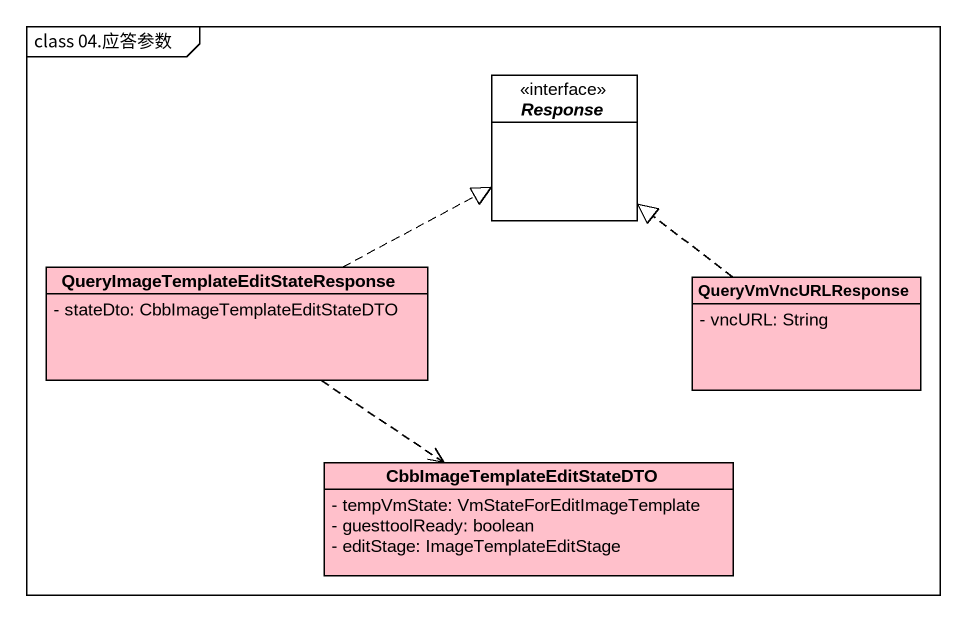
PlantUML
@startuml
mainframe class 04.应答参数
hide circle
hide empty members
skinparam classAttributeIconSize 0
interface Response <<interface>> #FFFFFF
class "QueryImageTemplateEditStateResponse" as QueryImageTemplateEditStateR #FFC0CB {
  - stateDto: CbbImageTemplateEditStateDTO
}
class QueryVmVncURLResponse #FFC0CB {
  - vncURL: String
}
class CbbImageTemplateEditStateDTO #FFC0CB {
  - tempVmState: VmStateForEditImageTemplate
  - guesttoolReady: boolean
  - editStage: ImageTemplateEditStage
}
QueryImageTemplateEditStateR .right.|> Response
QueryImageTemplateEditStateR ..> CbbImageTemplateEditStateDTO
QueryVmVncURLResponse .up.|> Response
@enduml
